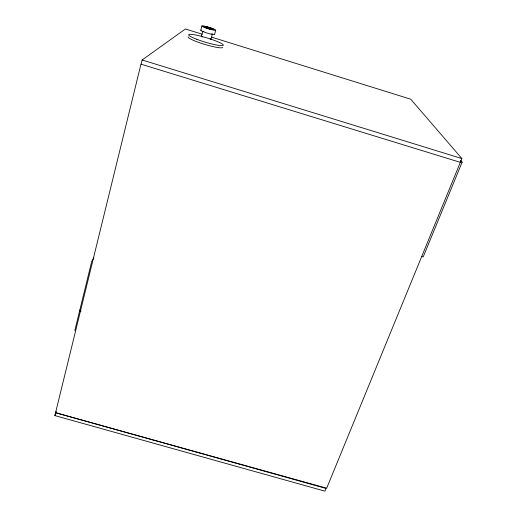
<?xml version="1.0" encoding="UTF-8"?>
<svg xmlns="http://www.w3.org/2000/svg" width="517" height="517" viewBox="0 0 517 517"><rect width="100%" height="100%" fill="white"/><g stroke="black" fill="none" stroke-linecap="round" stroke-linejoin="round"><path stroke-width="0.78" d="M74.81 330.55L91.78 261.163L93.874 257.854M56.217 411.416L55.565 412.721L326.02 488.455L324.915 491.15L54.86 415.584L140.973 64.166L460.337 162.357M141.135 64.05L142.13 59.978L185.409 28.978L202.321 34.245M200.783 30.193L201.927 25.934M201.423 36.261L202.677 31.621M210.981 39.24L212.461 33.838A5.028 0.588 16.9 0 1 211.589 33.876M214.555 34.49L215.725 30.244A7.244 0.808 16.9 0 0 205.915 26.457A7.244 0.808 16.9 0 0 204.822 27.588A7.244 0.808 16.9 0 0 215.725 30.244M211.55 37.121L410.724 99.193L461.894 158.564L326.692 488.19L55.565 412.721M460.576 160.309L462.14 162.151L423.177 256.955L421.898 256.568M54.86 415.584L55.59 414.143M80.413 309.496L79.631 310.846L81.059 311.26M460.136 161.537L462.14 162.151M142.13 59.978L461.894 158.564M210.574 38.788A5.015 0.62 16.8 0 1 210.102 39.292M202.464 37.05A5.015 0.62 16.8 0 1 201.804 36.707M201.456 36.442A5.015 0.62 16.8 0 1 201.727 36.19M222.704 47.39A18.037 2.333 16.8 0 1 204.383 44.288A18.037 2.333 16.8 0 1 188.22 36.869M203.931 31.615A5.028 0.588 16.9 0 1 203.271 31.278M214.484 34.238A7.232 0.847 16.9 0 1 206.962 33.017A7.232 0.847 16.9 0 1 201.216 30.102M206.037 27.737A5.034 0.562 16.9 0 0 213.624 29.585A5.034 0.562 16.9 0 0 206.813 26.955A5.034 0.562 16.9 0 0 206.037 27.737M206.031 27.756A5.034 0.562 16.9 0 0 213.618 29.611A5.034 0.562 16.9 0 0 206.806 26.981A5.034 0.562 16.9 0 0 206.031 27.756M196.809 39.292A18.056 2.281 16.8 0 0 223.312 45.237A18.056 2.281 16.8 0 0 197.966 35.505A18.056 2.281 16.8 0 0 196.809 39.292"/></g></svg>
